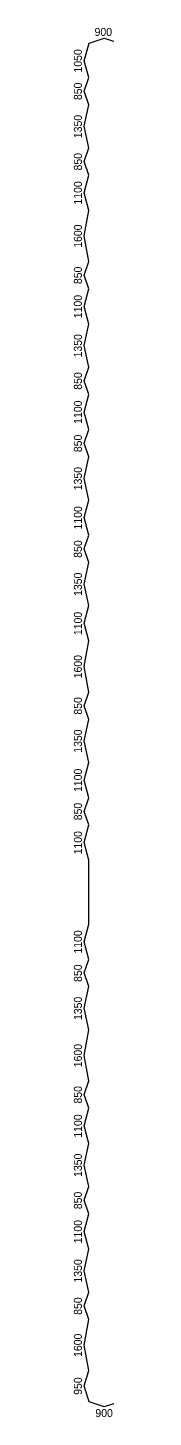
# Model space of a CAD drawing. Header units: millimetres. Extents: x 49504 to 178157, y 34455 to 150915.
# Drawn here: x 91351 to 92396, y 106402 to 149808 of the extents above; entities that cross this region are included whole.
import ezdxf
from ezdxf.enums import TextEntityAlignment as Align

# ---------------------------------------------------------------- set-up
doc = ezdxf.new("R2010")
doc.units = ezdxf.units.MM
doc.header["$LTSCALE"] = 300
doc.layers.add('A-ELE', color=7, linetype='Continuous')
doc.layers.add('A-FIN(EX)', color=6, linetype='Continuous')
doc.layers.add('NOPLOT', color=191, linetype='Continuous', plot=False)
doc.styles.add('Gdim', font='Dotum.ttf')

# ---------------------------------------------------------------- blocks, each defined once
blk = doc.blocks.new('240513-전산요철 850')
at = {"layer": 'NOPLOT', "linetype": 'Continuous', "style": 'Gdim'}
blk.add_text('850', height=250, dxfattribs=at).set_placement((-511083, 49124), align=Align.MIDDLE_CENTER)
blk = doc.blocks.new('240513-전산요철 1100')
at = {"layer": 'NOPLOT', "linetype": 'Continuous', "style": 'Gdim'}
blk.add_text('1100', height=250, dxfattribs=at).set_placement((-513658, 49124), align=Align.MIDDLE_CENTER)
blk = doc.blocks.new('240513-전산요철 1350')
at = {"layer": 'NOPLOT', "linetype": 'Continuous', "style": 'Gdim'}
blk.add_text('1350', height=250, dxfattribs=at).set_placement((-509983, 49124), align=Align.MIDDLE_CENTER)
blk = doc.blocks.new('240513-전산요철 1600')
at = {"layer": 'NOPLOT', "linetype": 'Continuous', "style": 'Gdim'}
blk.add_text('1600', height=250, dxfattribs=at).set_placement((-512308, 49124), align=Align.MIDDLE_CENTER)
blk = doc.blocks.new('251127-전산동A 외장-PH')
at = {"layer": 'A-FIN(EX)', "rotation": 90}
for name, p in [('240513-전산요철 850', (-237846, 1549907, 0)), ('240513-전산요철 1350', (-237846, 1547707, 0)), ('240513-전산요철 850', (-237846, 1547707, 0)), ('240513-전산요철 1100', (-237846, 1549307, 0)), ('240513-전산요철 1600', (-237846, 1546607, 0)), ('240513-전산요철 850', (-237846, 1544157, 0)), ('240513-전산요철 1100', (-237846, 1545757, 0)), ('240513-전산요철 1350', (-237846, 1540857, 0)), ('240513-전산요철 850', (-237846, 1540857, 0)), ('240513-전산요철 1100', (-237846, 1542457, 0)), ('240513-전산요철 850', (-237846, 1538907, 0)), ('240513-전산요철 1350', (-237846, 1536707, 0)), ('240513-전산요철 1100', (-237846, 1539157, 0)), ('240513-전산요철 850', (-237846, 1535607, 0)), ('240513-전산요철 1350', (-237846, 1533407, 0)), ('240513-전산요철 1100', (-237846, 1535857, 0)), ('240513-전산요철 1600', (-237846, 1533157, 0)), ('240513-전산요철 850', (-237846, 1530707, 0)), ('240513-전산요철 1350', (-237846, 1528507, 0)), ('240513-전산요철 1100', (-237846, 1530957, 0)), ('240513-전산요철 850', (-237846, 1527407, 0)), ('240513-전산요철 1100', (-237846, 1529007, 0)), ('240513-전산요철 1100', (-237846, 1525907, 0)), ('240513-전산요철 850', (-237846, 1522357, 0)), ('240513-전산요철 1350', (-237846, 1520157, 0)), ('240513-전산요철 1600', (-237846, 1521007, 0)), ('240513-전산요철 850', (-237846, 1518557, 0)), ('240513-전산요철 1100', (-237846, 1520157, 0)), ('240513-전산요철 1350', (-237846, 1515257, 0)), ('240513-전산요철 850', (-237846, 1515257, 0)), ('240513-전산요철 1100', (-237846, 1516857, 0)), ('240513-전산요철 1350', (-237846, 1511957, 0)), ('240513-전산요철 850', (-237846, 1511957, 0)), ('240513-전산요철 1600', (-237846, 1511957, 0))]:
    blk.add_blockref(name, p, dxfattribs=at)
at = {"layer": 'NOPLOT', "linetype": 'Continuous', "style": 'Gdim'}
for p in [(-286177, 1040679, 0), (-286152, 997531, 0)]:
    blk.add_text('900', height=250, dxfattribs=at).set_placement(p, align=Align.MIDDLE_CENTER)
for s, p in [('1050', (-286971, 1039774, 0)), ('950', (-286971, 998375, 0))]:
    blk.add_text(s, height=250, rotation=90, dxfattribs=at).set_placement(p, align=Align.MIDDLE_CENTER)
blk = doc.blocks.new('A$Ca5d45634')
at = {"layer": 'A-ELE'}
blk.add_lwpolyline([(602, -42129), (150, -42282), (-322, -42122), (-482, -41625), (-328, -41148), (-481, -40350), (-330, -39552), (-482, -39125), (-328, -38698), (-481, -38025), (-329, -37351), (-481, -36800), (-329, -36251), (-482, -35825), (-328, -35398), (-481, -34725), (-329, -34051), (-481, -33500), (-329, -32951), (-482, -32525), (-328, -32098), (-481, -31300), (-329, -30501), (-481, -29825), (-329, -29152), (-482, -28725), (-329, -28299), (-481, -27750), (-328, -27196), (-328, -25204), (-481, -24650), (-329, -24101), (-482, -23675), (-329, -23249), (-481, -22700), (-329, -22149), (-481, -21475), (-329, -20802), (-482, -20375), (-328, -19948), (-481, -19150), (-329, -18351), (-481, -17800), (-329, -17249), (-481, -16575), (-329, -15902), (-482, -15475), (-329, -15049), (-481, -14500), (-329, -13949), (-481, -13275), (-329, -12602), (-482, -12175), (-329, -11749), (-481, -11200), (-329, -10651), (-482, -10225), (-328, -9798), (-481, -9125), (-329, -8451), (-481, -7900), (-329, -7351), (-482, -6925), (-328, -6498), (-481, -5700), (-329, -4901), (-481, -4350), (-329, -3801), (-482, -3375), (-328, -2948), (-481, -2275), (-329, -1602), (-482, -1175), (-329, -749), (-481, -225), (-323, 321), (150, 482), (601, 329)], dxfattribs=at)

msp = doc.modelspace()

# ---------------------------------------------------------------- block references
at = {"layer": 'A-ELE'}
msp.add_blockref('A$Ca5d45634', (92153.6, 149005), dxfattribs=at)
at = {"layer": 'A-FIN(EX)'}
msp.add_blockref('251127-전산동A 외장-PH', (378450, -891000), dxfattribs=at)

doc.saveas('drawing.dxf')
